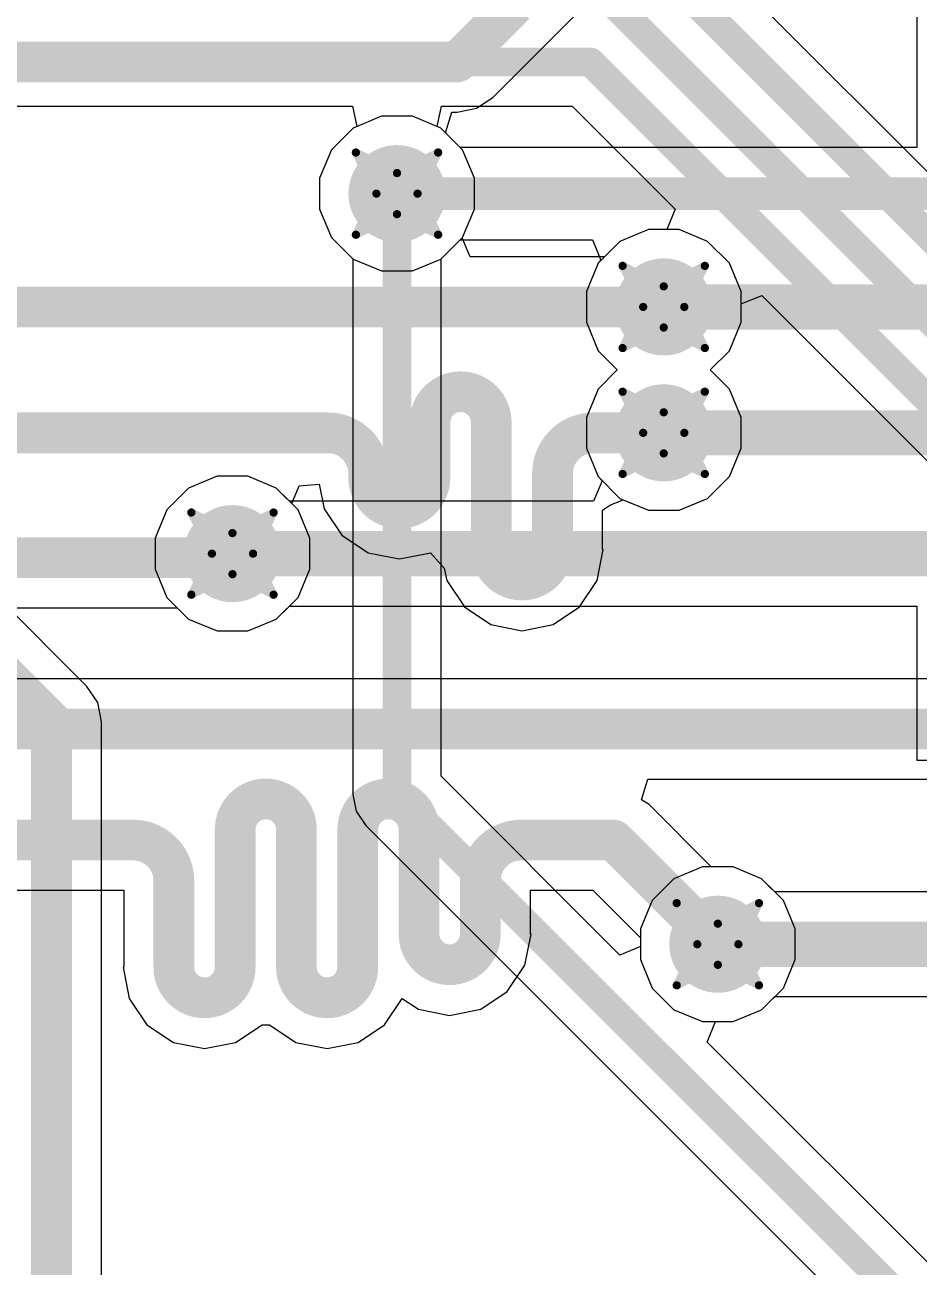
# Model space of a CAD drawing. Header units: inches. Extents: x -3 to 289, y -11 to 89.
# Drawn here: x 99.68 to 105.2, y 16.05 to 23.72 of the extents above; entities that cross this region are included whole.
import ezdxf

# ---------------------------------------------------------------- set-up
doc = ezdxf.new("R2010")
doc.units = ezdxf.units.IN
for name, color, linetype in [('Bottom Layer', 5, 'Continuous'), ('Drill Drawing', 1, 'Continuous'), ('Layer 1', 16, 'Continuous'), ('Layer 2', 76, 'Continuous'), ('Top Layer', 1, 'Continuous'), ('Via Holes', 16, 'Continuous')]:
    doc.layers.add(name, color=color, linetype=linetype)

msp = doc.modelspace()

# ---------------------------------------------------------------- hatches: boundary and pattern name
at = {"layer": 'Bottom Layer'}
h = msp.add_hatch(color=5, dxfattribs=at)
edge = h.paths.add_edge_path()
edge.add_arc((101.9784, 22.6788), 0.3, 0, 360)
h = msp.add_hatch(color=5, dxfattribs=at)
edge = h.paths.add_edge_path()
edge.add_arc((103.6255, 21.9788), 0.3, 0, 360)
h = msp.add_hatch(color=5, dxfattribs=at)
edge = h.paths.add_edge_path()
edge.add_arc((103.6255, 21.201), 0.3, 0, 360)
h = msp.add_hatch(color=5, dxfattribs=at)
edge = h.paths.add_edge_path()
edge.add_arc((100.9624, 20.4548), 0.3, 0, 360)
h = msp.add_hatch(color=5, dxfattribs=at)
edge = h.paths.add_edge_path()
edge.add_arc((103.9596, 18.0418), 0.3, 0, 360)
at = {"layer": 'Layer 1'}
h = msp.add_hatch(color=16, dxfattribs=at)
edge = h.paths.add_edge_path()
edge.add_arc((101.9784, 22.6788), 0.3, 0, 360)
h = msp.add_hatch(color=16, dxfattribs=at)
edge = h.paths.add_edge_path()
edge.add_arc((103.6255, 21.9788), 0.3, 0, 360)
h = msp.add_hatch(color=16, dxfattribs=at)
edge = h.paths.add_edge_path()
edge.add_arc((103.6255, 21.201), 0.3, 0, 360)
h = msp.add_hatch(color=16, dxfattribs=at)
edge = h.paths.add_edge_path()
edge.add_arc((100.9624, 20.4548), 0.3, 0, 360)
h = msp.add_hatch(color=16, dxfattribs=at)
edge = h.paths.add_edge_path()
edge.add_arc((103.9596, 18.0418), 0.3, 0, 360)
at = {"layer": 'Layer 2'}
h = msp.add_hatch(color=76, dxfattribs=at)
edge = h.paths.add_edge_path()
edge.add_arc((101.9784, 22.6788), 0.3, 0, 360)
h = msp.add_hatch(color=76, dxfattribs=at)
edge = h.paths.add_edge_path()
edge.add_arc((103.6255, 21.9788), 0.3, 0, 360)
h = msp.add_hatch(color=76, dxfattribs=at)
edge = h.paths.add_edge_path()
edge.add_arc((103.6255, 21.201), 0.3, 0, 360)
h = msp.add_hatch(color=76, dxfattribs=at)
edge = h.paths.add_edge_path()
edge.add_arc((100.9624, 20.4548), 0.3, 0, 360)
h = msp.add_hatch(color=76, dxfattribs=at)
edge = h.paths.add_edge_path()
edge.add_arc((103.9596, 18.0418), 0.3, 0, 360)
at = {"layer": 'Top Layer'}
h = msp.add_hatch(color=1, dxfattribs=at)
edge = h.paths.add_edge_path()
edge.add_arc((101.9784, 22.6788), 0.3, 0, 360)
h = msp.add_hatch(color=1, dxfattribs=at)
edge = h.paths.add_edge_path()
edge.add_arc((103.6255, 21.9788), 0.3, 0, 360)
h = msp.add_hatch(color=1, dxfattribs=at)
edge = h.paths.add_edge_path()
edge.add_arc((103.6255, 21.201), 0.3, 0, 360)
h = msp.add_hatch(color=1, dxfattribs=at)
edge = h.paths.add_edge_path()
edge.add_arc((100.9624, 20.4548), 0.3, 0, 360)
h = msp.add_hatch(color=1, dxfattribs=at)
edge = h.paths.add_edge_path()
edge.add_arc((103.9596, 18.0418), 0.3, 0, 360)
at = {"layer": 'Via Holes'}
h = msp.add_hatch(color=7, dxfattribs=at)
edge = h.paths.add_edge_path()
edge.add_arc((101.9784, 22.6788), 0.15, 0, 360)
h = msp.add_hatch(color=7, dxfattribs=at)
edge = h.paths.add_edge_path()
edge.add_arc((103.6255, 21.9788), 0.15, 0, 360)
h = msp.add_hatch(color=7, dxfattribs=at)
edge = h.paths.add_edge_path()
edge.add_arc((103.6255, 21.201), 0.15, 0, 360)
h = msp.add_hatch(color=7, dxfattribs=at)
edge = h.paths.add_edge_path()
edge.add_arc((100.9624, 20.4548), 0.15, 0, 360)
h = msp.add_hatch(color=7, dxfattribs=at)
edge = h.paths.add_edge_path()
edge.add_arc((103.9596, 18.0418), 0.15, 0, 360)

# ---------------------------------------------------------------- linework, layer by layer
at = {"layer": 'Bottom Layer'}
for p, q in [((101.8833, 23.1566), (101.7077, 23.0839)), ((102.0734, 23.1566), (101.8833, 23.1566)), ((102.249, 23.0839), (102.0734, 23.1566)), ((101.7077, 23.0839), (101.5733, 22.9495)), ((102.3834, 22.9495), (102.249, 23.0839)), ((101.5733, 22.9495), (101.5006, 22.7739)), ((102.4562, 22.7739), (102.3834, 22.9495)), ((101.5006, 22.7739), (101.5006, 22.5838)), ((102.4562, 22.5838), (102.4562, 22.7739)), ((101.5006, 22.5838), (101.5733, 22.4082)), ((102.3834, 22.4082), (102.4562, 22.5838)), ((103.5305, 22.4566), (103.3548, 22.3839)), ((103.7205, 22.4566), (103.5305, 22.4566)), ((103.8961, 22.3839), (103.7205, 22.4566)), ((101.5733, 22.4082), (101.7065, 22.2751)), ((102.2503, 22.2751), (102.3834, 22.4082)), ((103.3548, 22.3839), (103.2204, 22.2495)), ((104.0306, 22.2495), (103.8961, 22.3839)), ((101.7065, 22.2751), (101.7065, 18.967)), ((102.2503, 19.0796), (102.2503, 22.2751)), ((103.2204, 22.2495), (103.1477, 22.0739)), ((104.1033, 22.0739), (104.0306, 22.2495)), ((103.1477, 22.0739), (103.1477, 21.8838)), ((104.1033, 21.8838), (104.1033, 22.0739)), ((103.1477, 21.8838), (103.2204, 21.7082)), ((104.0306, 21.7082), (104.1033, 21.8838)), ((103.2204, 21.7082), (103.3387, 21.5899)), ((103.9123, 21.5899), (104.0306, 21.7082)), ((103.3387, 21.5899), (103.2204, 21.4717)), ((104.0306, 21.4717), (103.9123, 21.5899)), ((103.2204, 21.4717), (103.1477, 21.2961)), ((104.1033, 21.2961), (104.0306, 21.4717)), ((103.1477, 21.2961), (103.1477, 21.106)), ((104.1033, 21.106), (104.1033, 21.2961)), ((103.1477, 21.106), (103.2204, 20.9304)), ((104.0306, 20.9304), (104.1033, 21.106)), ((100.8673, 20.9326), (100.6917, 20.8598)), ((101.0574, 20.9326), (100.8673, 20.9326)), ((101.233, 20.8598), (101.0574, 20.9326)), ((103.2204, 20.9304), (103.3548, 20.796)), ((103.8961, 20.796), (104.0306, 20.9304)), ((100.6917, 20.8598), (100.5573, 20.7254)), ((101.3674, 20.7254), (101.233, 20.8598)), ((100.5573, 20.7254), (100.4846, 20.5498)), ((101.4402, 20.5498), (101.3674, 20.7254)), ((103.3548, 20.796), (103.5305, 20.7232)), ((103.5305, 20.7232), (103.7205, 20.7232)), ((103.7205, 20.7232), (103.8961, 20.796)), ((100.4846, 20.5498), (100.4846, 20.3597)), ((101.4402, 20.3597), (101.4402, 20.5498)), ((100.4846, 20.3597), (100.5573, 20.1841)), ((101.3674, 20.1841), (101.4402, 20.3597)), ((100.5573, 20.1841), (100.6917, 20.0497)), ((101.233, 20.0497), (101.3674, 20.1841)), ((100.6917, 20.0497), (100.8673, 19.977)), ((101.0574, 19.977), (101.233, 20.0497)), ((100.8673, 19.977), (101.0574, 19.977)), ((103.3548, 17.9752), (102.2503, 19.0796)), ((101.7065, 18.967), (101.7271, 18.8629)), ((101.7271, 18.8629), (101.7861, 18.7747)), ((101.7861, 18.7747), (105.3293, 15.2315)), ((103.8645, 18.5196), (103.6889, 18.4468)), ((104.0546, 18.5196), (103.8645, 18.5196)), ((104.2302, 18.4468), (104.0546, 18.5196)), ((103.6889, 18.4468), (103.5545, 18.3124)), ((104.3646, 18.3124), (104.2302, 18.4468)), ((103.5545, 18.3124), (103.4818, 18.1368)), ((104.4374, 18.1368), (104.3646, 18.3124)), ((103.4818, 18.1368), (103.4818, 18.0278)), ((104.4374, 17.9467), (104.4374, 18.1368)), ((103.4818, 18.0278), (103.3548, 17.9752)), ((104.3646, 17.7711), (104.4374, 17.9467)), ((104.2302, 17.6367), (104.3646, 17.7711)), ((104.0546, 17.564), (104.2302, 17.6367)), ((103.893, 17.437), (103.9456, 17.564)), ((103.9456, 17.564), (104.0546, 17.564)), ((107.071, 14.2589), (103.893, 17.437))]:
    msp.add_line(p, q, dxfattribs=at)
for points in [[(101.9784, 18.967, 0.1778, 0.1778, 0), (101.9784, 22.6788, 0.1778, 0.1778, 0)], [(101.9784, 18.967, 0.1778, 0.1778, 0), (106.9584, 13.987, 0.1778, 0.1778, 0)]]:
    msp.add_lwpolyline(points, format="xyseb", dxfattribs=at)
for points in [[(101.9339, 22.6788, 0.0889, 0.0889, 1), (102.0228, 22.6788, 0.0889, 0.0889, 1)], [(101.9339, 18.967, 0.0889, 0.0889, 1), (102.0228, 18.967, 0.0889, 0.0889, 1)], [(101.9339, 18.967, 0.0889, 0.0889, 1), (102.0228, 18.967, 0.0889, 0.0889, 1)]]:
    msp.add_lwpolyline(points, format="xyseb", close=True, dxfattribs=at)
at = {"layer": 'Drill Drawing'}
for points in [[(101.7244, 22.9328, 0.0508, 0.0508, 0), (101.9784, 22.8058, 0.0508, 0.0508, 0)], [(101.7244, 22.9328, 0.0508, 0.0508, 0), (101.8514, 22.6788, 0.0508, 0.0508, 0)], [(101.9784, 22.8058, 0.0508, 0.0508, 0), (102.2324, 22.9328, 0.0508, 0.0508, 0)], [(102.1054, 22.6788, 0.0508, 0.0508, 0), (102.2324, 22.9328, 0.0508, 0.0508, 0)], [(101.7244, 22.4248, 0.0508, 0.0508, 0), (101.8514, 22.6788, 0.0508, 0.0508, 0)], [(102.1054, 22.6788, 0.0508, 0.0508, 0), (102.2324, 22.4248, 0.0508, 0.0508, 0)], [(101.7244, 22.4248, 0.0508, 0.0508, 0), (101.9784, 22.5518, 0.0508, 0.0508, 0)], [(101.9784, 22.5518, 0.0508, 0.0508, 0), (102.2324, 22.4248, 0.0508, 0.0508, 0)], [(103.3715, 22.2328, 0.0508, 0.0508, 0), (103.6255, 22.1058, 0.0508, 0.0508, 0)], [(103.3715, 22.2328, 0.0508, 0.0508, 0), (103.4985, 21.9788, 0.0508, 0.0508, 0)], [(103.6255, 22.1058, 0.0508, 0.0508, 0), (103.8795, 22.2328, 0.0508, 0.0508, 0)], [(103.7525, 21.9788, 0.0508, 0.0508, 0), (103.8795, 22.2328, 0.0508, 0.0508, 0)], [(103.3715, 21.7248, 0.0508, 0.0508, 0), (103.4985, 21.9788, 0.0508, 0.0508, 0)], [(103.7525, 21.9788, 0.0508, 0.0508, 0), (103.8795, 21.7248, 0.0508, 0.0508, 0)], [(103.3715, 21.7248, 0.0508, 0.0508, 0), (103.6255, 21.8518, 0.0508, 0.0508, 0)], [(103.6255, 21.8518, 0.0508, 0.0508, 0), (103.8795, 21.7248, 0.0508, 0.0508, 0)], [(103.3715, 21.455, 0.0508, 0.0508, 0), (103.6255, 21.328, 0.0508, 0.0508, 0)], [(103.3715, 21.455, 0.0508, 0.0508, 0), (103.4985, 21.201, 0.0508, 0.0508, 0)], [(103.6255, 21.328, 0.0508, 0.0508, 0), (103.8795, 21.455, 0.0508, 0.0508, 0)], [(103.7525, 21.201, 0.0508, 0.0508, 0), (103.8795, 21.455, 0.0508, 0.0508, 0)], [(103.3715, 20.947, 0.0508, 0.0508, 0), (103.4985, 21.201, 0.0508, 0.0508, 0)], [(103.7525, 21.201, 0.0508, 0.0508, 0), (103.8795, 20.947, 0.0508, 0.0508, 0)], [(103.3715, 20.947, 0.0508, 0.0508, 0), (103.6255, 21.074, 0.0508, 0.0508, 0)], [(103.6255, 21.074, 0.0508, 0.0508, 0), (103.8795, 20.947, 0.0508, 0.0508, 0)], [(100.7084, 20.7088, 0.0508, 0.0508, 0), (100.9624, 20.5818, 0.0508, 0.0508, 0)], [(100.7084, 20.7088, 0.0508, 0.0508, 0), (100.8354, 20.4548, 0.0508, 0.0508, 0)], [(100.9624, 20.5818, 0.0508, 0.0508, 0), (101.2164, 20.7088, 0.0508, 0.0508, 0)], [(101.0894, 20.4548, 0.0508, 0.0508, 0), (101.2164, 20.7088, 0.0508, 0.0508, 0)], [(100.7084, 20.2008, 0.0508, 0.0508, 0), (100.8354, 20.4548, 0.0508, 0.0508, 0)], [(101.0894, 20.4548, 0.0508, 0.0508, 0), (101.2164, 20.2008, 0.0508, 0.0508, 0)], [(100.7084, 20.2008, 0.0508, 0.0508, 0), (100.9624, 20.3278, 0.0508, 0.0508, 0)], [(100.9624, 20.3278, 0.0508, 0.0508, 0), (101.2164, 20.2008, 0.0508, 0.0508, 0)], [(103.7056, 18.2958, 0.0508, 0.0508, 0), (103.9596, 18.1688, 0.0508, 0.0508, 0)], [(103.7056, 18.2958, 0.0508, 0.0508, 0), (103.8326, 18.0418, 0.0508, 0.0508, 0)], [(103.9596, 18.1688, 0.0508, 0.0508, 0), (104.2136, 18.2958, 0.0508, 0.0508, 0)], [(104.0866, 18.0418, 0.0508, 0.0508, 0), (104.2136, 18.2958, 0.0508, 0.0508, 0)], [(103.7056, 17.7878, 0.0508, 0.0508, 0), (103.8326, 18.0418, 0.0508, 0.0508, 0)], [(104.0866, 18.0418, 0.0508, 0.0508, 0), (104.2136, 17.7878, 0.0508, 0.0508, 0)], [(103.7056, 17.7878, 0.0508, 0.0508, 0), (103.9596, 17.9148, 0.0508, 0.0508, 0)], [(103.9596, 17.9148, 0.0508, 0.0508, 0), (104.2136, 17.7878, 0.0508, 0.0508, 0)]]:
    msp.add_lwpolyline(points, format="xyseb", dxfattribs=at)
for points in [[(101.7117, 22.9328, 0.0254, 0.0254, 1), (101.7371, 22.9328, 0.0254, 0.0254, 1)], [(101.7117, 22.9328, 0.0254, 0.0254, 1), (101.7371, 22.9328, 0.0254, 0.0254, 1)], [(102.2197, 22.9328, 0.0254, 0.0254, 1), (102.2451, 22.9328, 0.0254, 0.0254, 1)], [(102.2197, 22.9328, 0.0254, 0.0254, 1), (102.2451, 22.9328, 0.0254, 0.0254, 1)], [(101.9657, 22.8058, 0.0254, 0.0254, 1), (101.9911, 22.8058, 0.0254, 0.0254, 1)], [(101.9657, 22.8058, 0.0254, 0.0254, 1), (101.9911, 22.8058, 0.0254, 0.0254, 1)], [(101.8387, 22.6788, 0.0254, 0.0254, 1), (101.8641, 22.6788, 0.0254, 0.0254, 1)], [(101.8387, 22.6788, 0.0254, 0.0254, 1), (101.8641, 22.6788, 0.0254, 0.0254, 1)], [(102.0927, 22.6788, 0.0254, 0.0254, 1), (102.1181, 22.6788, 0.0254, 0.0254, 1)], [(102.0927, 22.6788, 0.0254, 0.0254, 1), (102.1181, 22.6788, 0.0254, 0.0254, 1)], [(101.9657, 22.5518, 0.0254, 0.0254, 1), (101.9911, 22.5518, 0.0254, 0.0254, 1)], [(101.9657, 22.5518, 0.0254, 0.0254, 1), (101.9911, 22.5518, 0.0254, 0.0254, 1)], [(101.7117, 22.4248, 0.0254, 0.0254, 1), (101.7371, 22.4248, 0.0254, 0.0254, 1)], [(101.7117, 22.4248, 0.0254, 0.0254, 1), (101.7371, 22.4248, 0.0254, 0.0254, 1)], [(102.2197, 22.4248, 0.0254, 0.0254, 1), (102.2451, 22.4248, 0.0254, 0.0254, 1)], [(102.2197, 22.4248, 0.0254, 0.0254, 1), (102.2451, 22.4248, 0.0254, 0.0254, 1)], [(103.3588, 22.2328, 0.0254, 0.0254, 1), (103.3842, 22.2328, 0.0254, 0.0254, 1)], [(103.3588, 22.2328, 0.0254, 0.0254, 1), (103.3842, 22.2328, 0.0254, 0.0254, 1)], [(103.8668, 22.2328, 0.0254, 0.0254, 1), (103.8922, 22.2328, 0.0254, 0.0254, 1)], [(103.8668, 22.2328, 0.0254, 0.0254, 1), (103.8922, 22.2328, 0.0254, 0.0254, 1)], [(103.6128, 22.1058, 0.0254, 0.0254, 1), (103.6382, 22.1058, 0.0254, 0.0254, 1)], [(103.6128, 22.1058, 0.0254, 0.0254, 1), (103.6382, 22.1058, 0.0254, 0.0254, 1)], [(103.4858, 21.9788, 0.0254, 0.0254, 1), (103.5112, 21.9788, 0.0254, 0.0254, 1)], [(103.4858, 21.9788, 0.0254, 0.0254, 1), (103.5112, 21.9788, 0.0254, 0.0254, 1)], [(103.7398, 21.9788, 0.0254, 0.0254, 1), (103.7652, 21.9788, 0.0254, 0.0254, 1)], [(103.7398, 21.9788, 0.0254, 0.0254, 1), (103.7652, 21.9788, 0.0254, 0.0254, 1)], [(103.6128, 21.8518, 0.0254, 0.0254, 1), (103.6382, 21.8518, 0.0254, 0.0254, 1)], [(103.6128, 21.8518, 0.0254, 0.0254, 1), (103.6382, 21.8518, 0.0254, 0.0254, 1)], [(103.3588, 21.7248, 0.0254, 0.0254, 1), (103.3842, 21.7248, 0.0254, 0.0254, 1)], [(103.3588, 21.7248, 0.0254, 0.0254, 1), (103.3842, 21.7248, 0.0254, 0.0254, 1)], [(103.8668, 21.7248, 0.0254, 0.0254, 1), (103.8922, 21.7248, 0.0254, 0.0254, 1)], [(103.8668, 21.7248, 0.0254, 0.0254, 1), (103.8922, 21.7248, 0.0254, 0.0254, 1)], [(103.3588, 21.455, 0.0254, 0.0254, 1), (103.3842, 21.455, 0.0254, 0.0254, 1)], [(103.3588, 21.455, 0.0254, 0.0254, 1), (103.3842, 21.455, 0.0254, 0.0254, 1)], [(103.8668, 21.455, 0.0254, 0.0254, 1), (103.8922, 21.455, 0.0254, 0.0254, 1)], [(103.8668, 21.455, 0.0254, 0.0254, 1), (103.8922, 21.455, 0.0254, 0.0254, 1)], [(103.6128, 21.328, 0.0254, 0.0254, 1), (103.6382, 21.328, 0.0254, 0.0254, 1)], [(103.6128, 21.328, 0.0254, 0.0254, 1), (103.6382, 21.328, 0.0254, 0.0254, 1)], [(103.4858, 21.201, 0.0254, 0.0254, 1), (103.5112, 21.201, 0.0254, 0.0254, 1)], [(103.4858, 21.201, 0.0254, 0.0254, 1), (103.5112, 21.201, 0.0254, 0.0254, 1)], [(103.7398, 21.201, 0.0254, 0.0254, 1), (103.7652, 21.201, 0.0254, 0.0254, 1)], [(103.7398, 21.201, 0.0254, 0.0254, 1), (103.7652, 21.201, 0.0254, 0.0254, 1)], [(103.6128, 21.074, 0.0254, 0.0254, 1), (103.6382, 21.074, 0.0254, 0.0254, 1)], [(103.6128, 21.074, 0.0254, 0.0254, 1), (103.6382, 21.074, 0.0254, 0.0254, 1)], [(103.3588, 20.947, 0.0254, 0.0254, 1), (103.3842, 20.947, 0.0254, 0.0254, 1)], [(103.3588, 20.947, 0.0254, 0.0254, 1), (103.3842, 20.947, 0.0254, 0.0254, 1)], [(103.8668, 20.947, 0.0254, 0.0254, 1), (103.8922, 20.947, 0.0254, 0.0254, 1)], [(103.8668, 20.947, 0.0254, 0.0254, 1), (103.8922, 20.947, 0.0254, 0.0254, 1)], [(100.6957, 20.7088, 0.0254, 0.0254, 1), (100.7211, 20.7088, 0.0254, 0.0254, 1)], [(100.6957, 20.7088, 0.0254, 0.0254, 1), (100.7211, 20.7088, 0.0254, 0.0254, 1)], [(101.2037, 20.7088, 0.0254, 0.0254, 1), (101.2291, 20.7088, 0.0254, 0.0254, 1)], [(101.2037, 20.7088, 0.0254, 0.0254, 1), (101.2291, 20.7088, 0.0254, 0.0254, 1)], [(100.9497, 20.5818, 0.0254, 0.0254, 1), (100.9751, 20.5818, 0.0254, 0.0254, 1)], [(100.9497, 20.5818, 0.0254, 0.0254, 1), (100.9751, 20.5818, 0.0254, 0.0254, 1)], [(100.8227, 20.4548, 0.0254, 0.0254, 1), (100.8481, 20.4548, 0.0254, 0.0254, 1)], [(100.8227, 20.4548, 0.0254, 0.0254, 1), (100.8481, 20.4548, 0.0254, 0.0254, 1)], [(101.0767, 20.4548, 0.0254, 0.0254, 1), (101.1021, 20.4548, 0.0254, 0.0254, 1)], [(101.0767, 20.4548, 0.0254, 0.0254, 1), (101.1021, 20.4548, 0.0254, 0.0254, 1)], [(100.9497, 20.3278, 0.0254, 0.0254, 1), (100.9751, 20.3278, 0.0254, 0.0254, 1)], [(100.9497, 20.3278, 0.0254, 0.0254, 1), (100.9751, 20.3278, 0.0254, 0.0254, 1)], [(100.6957, 20.2008, 0.0254, 0.0254, 1), (100.7211, 20.2008, 0.0254, 0.0254, 1)], [(100.6957, 20.2008, 0.0254, 0.0254, 1), (100.7211, 20.2008, 0.0254, 0.0254, 1)], [(101.2037, 20.2008, 0.0254, 0.0254, 1), (101.2291, 20.2008, 0.0254, 0.0254, 1)], [(101.2037, 20.2008, 0.0254, 0.0254, 1), (101.2291, 20.2008, 0.0254, 0.0254, 1)], [(103.6929, 18.2958, 0.0254, 0.0254, 1), (103.7183, 18.2958, 0.0254, 0.0254, 1)], [(103.6929, 18.2958, 0.0254, 0.0254, 1), (103.7183, 18.2958, 0.0254, 0.0254, 1)], [(104.2009, 18.2958, 0.0254, 0.0254, 1), (104.2263, 18.2958, 0.0254, 0.0254, 1)], [(104.2009, 18.2958, 0.0254, 0.0254, 1), (104.2263, 18.2958, 0.0254, 0.0254, 1)], [(103.9469, 18.1688, 0.0254, 0.0254, 1), (103.9723, 18.1688, 0.0254, 0.0254, 1)], [(103.9469, 18.1688, 0.0254, 0.0254, 1), (103.9723, 18.1688, 0.0254, 0.0254, 1)], [(103.8199, 18.0418, 0.0254, 0.0254, 1), (103.8453, 18.0418, 0.0254, 0.0254, 1)], [(103.8199, 18.0418, 0.0254, 0.0254, 1), (103.8453, 18.0418, 0.0254, 0.0254, 1)], [(104.0739, 18.0418, 0.0254, 0.0254, 1), (104.0993, 18.0418, 0.0254, 0.0254, 1)], [(104.0739, 18.0418, 0.0254, 0.0254, 1), (104.0993, 18.0418, 0.0254, 0.0254, 1)], [(103.9469, 17.9148, 0.0254, 0.0254, 1), (103.9723, 17.9148, 0.0254, 0.0254, 1)], [(103.9469, 17.9148, 0.0254, 0.0254, 1), (103.9723, 17.9148, 0.0254, 0.0254, 1)], [(103.6929, 17.7878, 0.0254, 0.0254, 1), (103.7183, 17.7878, 0.0254, 0.0254, 1)], [(103.6929, 17.7878, 0.0254, 0.0254, 1), (103.7183, 17.7878, 0.0254, 0.0254, 1)], [(104.2009, 17.7878, 0.0254, 0.0254, 1), (104.2263, 17.7878, 0.0254, 0.0254, 1)], [(104.2009, 17.7878, 0.0254, 0.0254, 1), (104.2263, 17.7878, 0.0254, 0.0254, 1)]]:
    msp.add_lwpolyline(points, format="xyseb", close=True, dxfattribs=at)
at = {"layer": 'Layer 1'}
for p, q in [((102.5693, 23.273), (103.4748, 24.1785)), ((102.4689, 23.2059), (102.5693, 23.273)), ((102.2776, 23.0553), (102.318, 23.1823)), ((102.318, 23.1823), (102.3504, 23.1823)), ((102.3504, 23.1823), (102.3505, 23.1823)), ((102.3505, 23.1823), (102.4689, 23.2059)), ((102.3834, 22.9495), (102.2776, 23.0553)), ((102.4562, 22.7739), (102.3834, 22.9495)), ((102.4562, 22.5838), (102.4562, 22.7739)), ((102.3834, 22.4082), (102.4562, 22.5838)), ((103.5305, 22.4566), (103.3548, 22.3839)), ((103.7205, 22.4566), (103.5305, 22.4566)), ((103.8961, 22.3839), (103.7205, 22.4566)), ((102.3809, 22.4056), (102.3834, 22.4082)), ((102.4295, 22.2883), (102.3809, 22.4056)), ((103.3548, 22.3839), (103.2593, 22.2883)), ((104.0306, 22.2495), (103.8961, 22.3839)), ((103.2593, 22.2883), (102.4295, 22.2883)), ((104.1033, 22.0739), (104.0306, 22.2495)), ((104.1033, 21.8838), (104.1033, 22.0739)), ((104.0306, 21.7082), (104.1033, 21.8838)), ((103.9123, 21.5899), (104.0306, 21.7082)), ((104.0306, 21.4717), (103.9123, 21.5899)), ((104.1033, 21.2961), (104.0306, 21.4717)), ((104.1033, 21.106), (104.1033, 21.2961)), ((104.0306, 20.9304), (104.1033, 21.106)), ((101.3737, 20.8742), (101.4982, 20.8843)), ((101.4982, 20.8843), (101.5285, 20.7321)), ((103.8961, 20.796), (104.0306, 20.9304)), ((101.3283, 20.7646), (101.3737, 20.8742)), ((101.3674, 20.7254), (101.3283, 20.7646)), ((101.4402, 20.5498), (101.3674, 20.7254)), ((101.5285, 20.7321), (101.6374, 20.5691)), ((103.2483, 20.7229), (103.2963, 20.7558)), ((103.2483, 20.4809), (103.2483, 20.7229)), ((103.2963, 20.7558), (103.3753, 20.7875)), ((103.3753, 20.7875), (103.5305, 20.7232)), ((103.5305, 20.7232), (103.7205, 20.7232)), ((103.7205, 20.7232), (103.8961, 20.796)), ((101.6374, 20.5691), (101.8004, 20.4602)), ((101.4402, 20.3597), (101.4402, 20.5498)), ((101.8004, 20.4602), (101.9927, 20.4219)), ((101.9927, 20.4219), (102.133, 20.4499)), ((102.133, 20.4499), (102.185, 20.4602)), ((102.185, 20.4602), (102.2703, 20.3645)), ((103.2138, 20.2886), (103.252, 20.4809)), ((103.252, 20.4809), (103.2483, 20.4809)), ((101.3674, 20.1841), (101.4402, 20.3597)), ((102.2703, 20.3645), (102.2854, 20.2886)), ((102.2854, 20.2886), (102.3944, 20.1256)), ((103.1049, 20.1256), (103.2138, 20.2886)), ((99.2598, 20.1197), (100.6217, 20.1197)), ((100.6217, 20.1197), (100.6917, 20.0497)), ((101.233, 20.0497), (101.3674, 20.1841)), ((102.3944, 20.1256), (102.5573, 20.0167)), ((102.9419, 20.0167), (103.1049, 20.1256)), ((100.6917, 20.0497), (100.8673, 19.977)), ((101.0574, 19.977), (101.233, 20.0497)), ((100.8673, 19.977), (101.0574, 19.977)), ((102.5573, 20.0167), (102.7496, 19.9785)), ((102.7496, 19.9785), (102.9419, 20.0167)), ((105.3295, 19.6807), (99.2546, 19.6807)), ((103.4891, 18.9347), (103.5276, 19.0617)), ((103.5276, 19.0617), (105.3295, 19.0617)), ((103.5349, 18.9041), (103.4891, 18.9347)), ((103.9194, 18.5196), (103.5349, 18.9041)), ((104.0546, 18.5196), (103.9194, 18.5196)), ((104.2302, 18.4468), (104.0546, 18.5196)), ((104.3646, 18.3124), (104.2302, 18.4468)), ((93.5417, 18.3758), (100.291, 18.3758)), ((100.291, 18.3758), (100.291, 17.8998)), ((102.8022, 18.1042), (102.8022, 18.3758)), ((102.8022, 18.3758), (103.1879, 18.3758)), ((103.1879, 18.3758), (103.4818, 18.0819)), ((104.4374, 18.1368), (104.3646, 18.3124)), ((104.4374, 17.9467), (104.4374, 18.1368)), ((102.7677, 17.9119), (102.8059, 18.1042)), ((102.8059, 18.1042), (102.8022, 18.1042)), ((103.4818, 18.0819), (103.4818, 17.9467)), ((100.291, 17.8998), (100.2873, 17.8998)), ((100.2873, 17.8998), (100.3255, 17.7075)), ((102.6588, 17.7489), (102.7677, 17.9119)), ((103.4818, 17.9467), (103.5545, 17.7711)), ((104.3646, 17.7711), (104.4374, 17.9467)), ((102.4958, 17.64), (102.6588, 17.7489)), ((103.5545, 17.7711), (103.6889, 17.6367)), ((104.2302, 17.6367), (104.3646, 17.7711)), ((100.3255, 17.7075), (100.4344, 17.5446)), ((101.9018, 17.5446), (102.0106, 17.7073)), ((102.0106, 17.7073), (102.1112, 17.64)), ((102.1112, 17.64), (102.3035, 17.6018)), ((102.3035, 17.6018), (102.4958, 17.64)), ((103.6889, 17.6367), (103.8645, 17.564)), ((104.0546, 17.564), (104.2302, 17.6367)), ((100.4344, 17.5446), (100.5974, 17.4356)), ((100.9819, 17.4356), (101.1449, 17.5446)), ((101.1449, 17.5446), (101.1913, 17.5446)), ((101.1913, 17.5446), (101.3543, 17.4356)), ((101.7389, 17.4356), (101.9018, 17.5446)), ((103.8645, 17.564), (104.0546, 17.564)), ((100.5974, 17.4356), (100.7897, 17.3974)), ((100.7897, 17.3974), (100.9819, 17.4356)), ((101.3543, 17.4356), (101.5466, 17.3974)), ((101.5466, 17.3974), (101.7389, 17.4356))]:
    msp.add_line(p, q, dxfattribs=at)
for points in [[(102.3505, 23.4918, 0.2515, 0.2515, 0), (102.7061, 23.8474, 0.2515, 0.2515, 0)], [(75.9289, 23.4918, 0.2515, 0.2515, 0), (102.3505, 23.4918, 0.2515, 0.2515, 0)], [(80.6606, 21.9788, 0.2515, 0.2515, 0), (103.6255, 21.9788, 0.2515, 0.2515, 0)], [(102.1819, 21.2658, 0.2515, 0.2515, -1), (102.5604, 21.2658, 0.2515, 0.2515, 0)], [(102.1819, 20.9244, 0.2515, 0.2515, 0), (102.1819, 21.2658, 0.2515, 0.2515, 0)], [(102.5604, 20.4809, 0.2515, 0.2515, 0), (102.5604, 21.2658, 0.2515, 0.2515, 0)], [(103.6008, 21.201, 0.2515, 0.2515, 0), (103.6255, 21.2257, 0.2515, 0.2515, 0)], [(76.4849, 21.201, 0.2515, 0.2515, 0), (100.9624, 21.201, 0.2515, 0.2515, 0)], [(100.9624, 21.201, 0.2515, 0.2515, 0), (101.552, 21.201, 0.2515, 0.2515, 0)], [(101.552, 21.201, 0.2515, 0.2515, -0.414214), (101.8035, 20.9496, 0.2515, 0.2515, 0)], [(102.9388, 20.9496, 0.2515, 0.2515, -0.414214), (103.1903, 21.201, 0.2515, 0.2515, 0)], [(103.1903, 21.201, 0.2515, 0.2515, 0), (103.316, 21.201, 0.2515, 0.2515, 0)], [(103.316, 21.201, 0.2515, 0.2515, 0), (103.6008, 21.201, 0.2515, 0.2515, 0)], [(101.8035, 20.9244, 0.2515, 0.2515, 0), (101.8035, 20.9496, 0.2515, 0.2515, 0)], [(102.1819, 20.9244, 0.2515, 0.2515, -1), (101.8035, 20.9244, 0.2515, 0.2515, 0)], [(102.9388, 20.4809, 0.2515, 0.2515, 0), (102.9388, 20.9496, 0.2515, 0.2515, 0)], [(100.9368, 20.4292, 0.2515, 0.2515, 0), (100.9624, 20.4548, 0.2515, 0.2515, 0)], [(102.9388, 20.4809, 0.2515, 0.2515, -1), (102.5604, 20.4809, 0.2515, 0.2515, 0)], [(99.1812, 20.4292, 0.2515, 0.2515, 0), (100.2336, 20.4292, 0.2515, 0.2515, 0)], [(100.2336, 20.4292, 0.2515, 0.2515, 0), (100.9368, 20.4292, 0.2515, 0.2515, 0)], [(76.519, 19.3712, 0.2515, 0.2515, 0), (105.6957, 19.3712, 0.2515, 0.2515, 0)], [(100.9789, 18.7501, 0.2515, 0.2515, -1), (101.3574, 18.7501, 0.2515, 0.2515, 0)], [(101.7358, 18.7501, 0.2515, 0.2515, -1), (102.1143, 18.7501, 0.2515, 0.2515, 0)], [(71.3711, 18.6853, 0.2515, 0.2515, 0), (99.8448, 18.6853, 0.2515, 0.2515, 0)], [(99.8448, 18.6853, 0.2515, 0.2515, 0), (100.349, 18.6853, 0.2515, 0.2515, 0)], [(100.349, 18.6853, 0.2515, 0.2515, -0.414214), (100.6004, 18.4338, 0.2515, 0.2515, 0)], [(100.9789, 17.8998, 0.2515, 0.2515, 0), (100.9789, 18.7501, 0.2515, 0.2515, 0)], [(101.3574, 17.8998, 0.2515, 0.2515, 0), (101.3574, 18.7501, 0.2515, 0.2515, 0)], [(101.7358, 17.8998, 0.2515, 0.2515, 0), (101.7358, 18.7501, 0.2515, 0.2515, 0)], [(102.1143, 18.1042, 0.2515, 0.2515, 0), (102.1143, 18.7501, 0.2515, 0.2515, 0)], [(102.4927, 18.4338, 0.2515, 0.2515, -0.414214), (102.7442, 18.6853, 0.2515, 0.2515, 0)], [(102.7442, 18.6853, 0.2515, 0.2515, 0), (103.1903, 18.6853, 0.2515, 0.2515, 0)], [(103.1903, 18.6853, 0.2515, 0.2515, 0), (103.316, 18.6853, 0.2515, 0.2515, 0)], [(103.316, 18.6853, 0.2515, 0.2515, 0), (103.9596, 18.0418, 0.2515, 0.2515, 0)], [(100.6004, 17.8998, 0.2515, 0.2515, 0), (100.6004, 18.4338, 0.2515, 0.2515, 0)], [(102.4927, 18.1042, 0.2515, 0.2515, 0), (102.4927, 18.4338, 0.2515, 0.2515, 0)], [(102.4927, 18.1042, 0.2515, 0.2515, -1), (102.1143, 18.1042, 0.2515, 0.2515, 0)], [(100.9789, 17.8998, 0.2515, 0.2515, -1), (100.6004, 17.8998, 0.2515, 0.2515, 0)], [(101.7358, 17.8998, 0.2515, 0.2515, -1), (101.3574, 17.8998, 0.2515, 0.2515, 0)]]:
    msp.add_lwpolyline(points, format="xyseb", dxfattribs=at)
for points in [[(102.2876, 23.4918, 0.1257, 0.1257, 1), (102.4133, 23.4918, 0.1257, 0.1257, 1)], [(102.2876, 23.4918, 0.1257, 0.1257, 1), (102.4133, 23.4918, 0.1257, 0.1257, 1)], [(103.5626, 21.9788, 0.1257, 0.1257, 1), (103.6884, 21.9788, 0.1257, 0.1257, 1)], [(102.1191, 21.2658, 0.1257, 0.1257, 1), (102.2448, 21.2658, 0.1257, 0.1257, 1)], [(102.1191, 21.2658, 0.1257, 0.1257, 1), (102.2448, 21.2658, 0.1257, 0.1257, 1)], [(102.4975, 21.2658, 0.1257, 0.1257, 1), (102.6232, 21.2658, 0.1257, 0.1257, 1)], [(102.4975, 21.2658, 0.1257, 0.1257, 1), (102.6232, 21.2658, 0.1257, 0.1257, 1)], [(103.5626, 21.2257, 0.1257, 0.1257, 1), (103.6884, 21.2257, 0.1257, 0.1257, 1)], [(100.8995, 21.201, 0.1257, 0.1257, 1), (101.0252, 21.201, 0.1257, 0.1257, 1)], [(100.8995, 21.201, 0.1257, 0.1257, 1), (101.0252, 21.201, 0.1257, 0.1257, 1)], [(101.4891, 21.201, 0.1257, 0.1257, 1), (101.6149, 21.201, 0.1257, 0.1257, 1)], [(101.4891, 21.201, 0.1257, 0.1257, 1), (101.6149, 21.201, 0.1257, 0.1257, 1)], [(103.1274, 21.201, 0.1257, 0.1257, 1), (103.2532, 21.201, 0.1257, 0.1257, 1)], [(103.1274, 21.201, 0.1257, 0.1257, 1), (103.2532, 21.201, 0.1257, 0.1257, 1)], [(103.2532, 21.201, 0.1257, 0.1257, 1), (103.3789, 21.201, 0.1257, 0.1257, 1)], [(103.2532, 21.201, 0.1257, 0.1257, 1), (103.3789, 21.201, 0.1257, 0.1257, 1)], [(103.538, 21.201, 0.1257, 0.1257, 1), (103.6637, 21.201, 0.1257, 0.1257, 1)], [(103.538, 21.201, 0.1257, 0.1257, 1), (103.6637, 21.201, 0.1257, 0.1257, 1)], [(101.7406, 20.9496, 0.1257, 0.1257, 1), (101.8663, 20.9496, 0.1257, 0.1257, 1)], [(101.7406, 20.9496, 0.1257, 0.1257, 1), (101.8663, 20.9496, 0.1257, 0.1257, 1)], [(101.7406, 20.9244, 0.1257, 0.1257, 1), (101.8663, 20.9244, 0.1257, 0.1257, 1)], [(101.7406, 20.9244, 0.1257, 0.1257, 1), (101.8663, 20.9244, 0.1257, 0.1257, 1)], [(102.1191, 20.9244, 0.1257, 0.1257, 1), (102.2448, 20.9244, 0.1257, 0.1257, 1)], [(102.1191, 20.9244, 0.1257, 0.1257, 1), (102.2448, 20.9244, 0.1257, 0.1257, 1)], [(102.876, 20.9496, 0.1257, 0.1257, 1), (103.0017, 20.9496, 0.1257, 0.1257, 1)], [(102.876, 20.9496, 0.1257, 0.1257, 1), (103.0017, 20.9496, 0.1257, 0.1257, 1)], [(100.8995, 20.4548, 0.1257, 0.1257, 1), (101.0252, 20.4548, 0.1257, 0.1257, 1)], [(102.4975, 20.4809, 0.1257, 0.1257, 1), (102.6232, 20.4809, 0.1257, 0.1257, 1)], [(102.4975, 20.4809, 0.1257, 0.1257, 1), (102.6232, 20.4809, 0.1257, 0.1257, 1)], [(102.876, 20.4809, 0.1257, 0.1257, 1), (103.0017, 20.4809, 0.1257, 0.1257, 1)], [(102.876, 20.4809, 0.1257, 0.1257, 1), (103.0017, 20.4809, 0.1257, 0.1257, 1)], [(100.1707, 20.4292, 0.1257, 0.1257, 1), (100.2964, 20.4292, 0.1257, 0.1257, 1)], [(100.1707, 20.4292, 0.1257, 0.1257, 1), (100.2964, 20.4292, 0.1257, 0.1257, 1)], [(100.8739, 20.4292, 0.1257, 0.1257, 1), (100.9997, 20.4292, 0.1257, 0.1257, 1)], [(100.8739, 20.4292, 0.1257, 0.1257, 1), (100.9997, 20.4292, 0.1257, 0.1257, 1)], [(99.7819, 18.6853, 0.1257, 0.1257, 1), (99.9076, 18.6853, 0.1257, 0.1257, 1)], [(99.7819, 18.6853, 0.1257, 0.1257, 1), (99.9076, 18.6853, 0.1257, 0.1257, 1)], [(100.2861, 18.6853, 0.1257, 0.1257, 1), (100.4118, 18.6853, 0.1257, 0.1257, 1)], [(100.2861, 18.6853, 0.1257, 0.1257, 1), (100.4118, 18.6853, 0.1257, 0.1257, 1)], [(100.916, 18.7501, 0.1257, 0.1257, 1), (101.0418, 18.7501, 0.1257, 0.1257, 1)], [(100.916, 18.7501, 0.1257, 0.1257, 1), (101.0418, 18.7501, 0.1257, 0.1257, 1)], [(101.2945, 18.7501, 0.1257, 0.1257, 1), (101.4202, 18.7501, 0.1257, 0.1257, 1)], [(101.2945, 18.7501, 0.1257, 0.1257, 1), (101.4202, 18.7501, 0.1257, 0.1257, 1)], [(101.673, 18.7501, 0.1257, 0.1257, 1), (101.7987, 18.7501, 0.1257, 0.1257, 1)], [(101.673, 18.7501, 0.1257, 0.1257, 1), (101.7987, 18.7501, 0.1257, 0.1257, 1)], [(102.0514, 18.7501, 0.1257, 0.1257, 1), (102.1771, 18.7501, 0.1257, 0.1257, 1)], [(102.0514, 18.7501, 0.1257, 0.1257, 1), (102.1771, 18.7501, 0.1257, 0.1257, 1)], [(102.6813, 18.6853, 0.1257, 0.1257, 1), (102.8071, 18.6853, 0.1257, 0.1257, 1)], [(102.6813, 18.6853, 0.1257, 0.1257, 1), (102.8071, 18.6853, 0.1257, 0.1257, 1)], [(103.1274, 18.6853, 0.1257, 0.1257, 1), (103.2532, 18.6853, 0.1257, 0.1257, 1)], [(103.1274, 18.6853, 0.1257, 0.1257, 1), (103.2532, 18.6853, 0.1257, 0.1257, 1)], [(103.2532, 18.6853, 0.1257, 0.1257, 1), (103.3789, 18.6853, 0.1257, 0.1257, 1)], [(103.2532, 18.6853, 0.1257, 0.1257, 1), (103.3789, 18.6853, 0.1257, 0.1257, 1)], [(100.5376, 18.4338, 0.1257, 0.1257, 1), (100.6633, 18.4338, 0.1257, 0.1257, 1)], [(100.5376, 18.4338, 0.1257, 0.1257, 1), (100.6633, 18.4338, 0.1257, 0.1257, 1)], [(102.4299, 18.4338, 0.1257, 0.1257, 1), (102.5556, 18.4338, 0.1257, 0.1257, 1)], [(102.4299, 18.4338, 0.1257, 0.1257, 1), (102.5556, 18.4338, 0.1257, 0.1257, 1)], [(102.0514, 18.1042, 0.1257, 0.1257, 1), (102.1771, 18.1042, 0.1257, 0.1257, 1)], [(102.0514, 18.1042, 0.1257, 0.1257, 1), (102.1771, 18.1042, 0.1257, 0.1257, 1)], [(102.4299, 18.1042, 0.1257, 0.1257, 1), (102.5556, 18.1042, 0.1257, 0.1257, 1)], [(102.4299, 18.1042, 0.1257, 0.1257, 1), (102.5556, 18.1042, 0.1257, 0.1257, 1)], [(103.8967, 18.0418, 0.1257, 0.1257, 1), (104.0224, 18.0418, 0.1257, 0.1257, 1)], [(100.5376, 17.8998, 0.1257, 0.1257, 1), (100.6633, 17.8998, 0.1257, 0.1257, 1)], [(100.5376, 17.8998, 0.1257, 0.1257, 1), (100.6633, 17.8998, 0.1257, 0.1257, 1)], [(100.916, 17.8998, 0.1257, 0.1257, 1), (101.0418, 17.8998, 0.1257, 0.1257, 1)], [(100.916, 17.8998, 0.1257, 0.1257, 1), (101.0418, 17.8998, 0.1257, 0.1257, 1)], [(101.2945, 17.8998, 0.1257, 0.1257, 1), (101.4202, 17.8998, 0.1257, 0.1257, 1)], [(101.2945, 17.8998, 0.1257, 0.1257, 1), (101.4202, 17.8998, 0.1257, 0.1257, 1)], [(101.673, 17.8998, 0.1257, 0.1257, 1), (101.7987, 17.8998, 0.1257, 0.1257, 1)], [(101.673, 17.8998, 0.1257, 0.1257, 1), (101.7987, 17.8998, 0.1257, 0.1257, 1)]]:
    msp.add_lwpolyline(points, format="xyseb", close=True, dxfattribs=at)
at = {"layer": 'Layer 2'}
for p, q in [((108.7135, 19.3536), (103.6632, 24.4039)), ((99.4356, 23.2199), (101.7042, 23.2199)), ((101.7042, 23.2199), (101.7294, 23.0929)), ((102.2273, 23.0929), (102.2526, 23.2199)), ((102.2526, 23.2199), (103.0601, 23.2199)), ((103.0601, 23.2199), (103.6963, 22.5836)), ((101.7077, 23.0839), (101.5733, 22.9495)), ((101.7294, 23.0929), (101.7077, 23.0839)), ((102.249, 23.0839), (102.2273, 23.0929)), ((102.3834, 22.9495), (102.249, 23.0839)), ((101.5733, 22.9495), (101.5006, 22.7739)), ((102.4562, 22.7739), (102.3834, 22.9495)), ((101.5006, 22.7739), (101.5006, 22.5838)), ((102.4562, 22.5838), (102.4562, 22.7739)), ((101.5006, 22.5838), (101.5733, 22.4082)), ((102.3834, 22.4082), (102.4562, 22.5838)), ((103.6963, 22.5836), (103.6437, 22.4566)), ((103.5305, 22.4566), (103.3548, 22.3839)), ((103.6437, 22.4566), (103.5305, 22.4566)), ((101.5733, 22.4082), (101.7077, 22.2738)), ((102.249, 22.2738), (102.3834, 22.4082)), ((103.3548, 22.3839), (103.2204, 22.2495)), ((101.7077, 22.2738), (101.8833, 22.201)), ((102.0734, 22.201), (102.249, 22.2738)), ((101.8833, 22.201), (102.0734, 22.201)), ((103.2204, 22.2495), (103.1477, 22.0739)), ((103.1477, 22.0739), (103.1477, 21.8838)), ((104.1033, 21.9971), (104.2303, 22.0497)), ((104.2303, 22.0497), (109.0497, 17.2302)), ((104.1033, 21.8838), (104.1033, 21.9971)), ((103.1477, 21.8838), (103.2204, 21.7082)), ((104.0306, 21.7082), (104.1033, 21.8838)), ((103.2204, 21.7082), (103.3387, 21.5899)), ((103.9123, 21.5899), (104.0306, 21.7082)), ((100.0636, 19.6349), (98.0731, 21.6254)), ((103.3387, 21.5899), (103.2204, 21.4717)), ((104.0306, 21.4717), (103.9123, 21.5899)), ((103.2204, 21.4717), (103.1477, 21.2961)), ((104.1033, 21.2961), (104.0306, 21.4717)), ((103.1477, 21.2961), (103.1477, 21.106)), ((104.1033, 21.106), (104.1033, 21.2961)), ((103.1477, 21.106), (103.2204, 20.9304)), ((104.0306, 20.9304), (104.1033, 21.106)), ((100.8673, 20.9326), (100.6917, 20.8598)), ((101.0574, 20.9326), (100.8673, 20.9326)), ((101.233, 20.8598), (101.0574, 20.9326)), ((103.2204, 20.9304), (103.3548, 20.796)), ((103.8961, 20.796), (104.0306, 20.9304)), ((100.6917, 20.8598), (100.5573, 20.7254)), ((101.3674, 20.7254), (101.233, 20.8598)), ((100.5573, 20.7254), (100.4846, 20.5498)), ((101.4402, 20.5498), (101.3674, 20.7254)), ((103.3548, 20.796), (103.5305, 20.7232)), ((103.5305, 20.7232), (103.7205, 20.7232)), ((103.7205, 20.7232), (103.8961, 20.796)), ((100.4846, 20.5498), (100.4846, 20.3597)), ((101.4402, 20.3597), (101.4402, 20.5498)), ((100.4846, 20.3597), (100.5573, 20.1841)), ((101.3674, 20.1841), (101.4402, 20.3597)), ((100.5573, 20.1841), (100.6917, 20.0497)), ((101.233, 20.0497), (101.3674, 20.1841)), ((100.6917, 20.0497), (100.8673, 19.977)), ((101.0574, 19.977), (101.233, 20.0497)), ((100.8673, 19.977), (101.0574, 19.977)), ((100.1307, 19.5345), (100.0636, 19.6349)), ((100.0636, 19.6349), (100.0636, 19.6349)), ((100.1543, 19.4161), (100.1307, 19.5345)), ((100.1543, 15.9454), (100.1543, 19.4161)), ((103.8645, 18.5196), (103.6889, 18.4468)), ((104.0546, 18.5196), (103.8645, 18.5196)), ((104.2302, 18.4468), (104.0546, 18.5196)), ((103.6889, 18.4468), (103.5545, 18.3124)), ((104.3646, 18.3124), (104.2302, 18.4468)), ((103.5545, 18.3124), (103.4818, 18.1368)), ((104.4374, 18.1368), (104.3646, 18.3124)), ((103.4818, 18.1368), (103.4818, 17.9467)), ((104.4374, 17.9467), (104.4374, 18.1368)), ((103.4818, 17.9467), (103.5545, 17.7711)), ((104.3646, 17.7711), (104.4374, 17.9467)), ((103.5545, 17.7711), (103.6889, 17.6367)), ((104.2302, 17.6367), (104.3646, 17.7711)), ((103.6889, 17.6367), (103.8645, 17.564)), ((104.0546, 17.564), (104.2302, 17.6367)), ((103.8645, 17.564), (104.0546, 17.564))]:
    msp.add_line(p, q, dxfattribs=at)
for points in [[(103.4709, 24.2116, 0.1778, 0.1778, 0), (114.3568, 13.3257, 0.1778, 0.1778, 0)], [(103.32, 23.8474, 0.1778, 0.1778, 0), (113.9926, 13.1749, 0.1778, 0.1778, 0)], [(94.2169, 23.4918, 0.1778, 0.1778, 0), (103.1727, 23.4918, 0.1778, 0.1778, 0)], [(103.1727, 23.4918, 0.1778, 0.1778, 0), (113.637, 13.0276, 0.1778, 0.1778, 0)], [(97.8543, 21.4066, 0.2515, 0.2515, 0), (99.8448, 19.4161, 0.2515, 0.2515, 0)], [(99.8448, 15.5387, 0.2515, 0.2515, 0), (99.8448, 19.4161, 0.2515, 0.2515, 0)]]:
    msp.add_lwpolyline(points, format="xyseb", dxfattribs=at)
for points in [[(103.1283, 23.4918, 0.0889, 0.0889, 1), (103.2172, 23.4918, 0.0889, 0.0889, 1)], [(103.1283, 23.4918, 0.0889, 0.0889, 1), (103.2172, 23.4918, 0.0889, 0.0889, 1)], [(99.7819, 19.4161, 0.1257, 0.1257, 1), (99.9076, 19.4161, 0.1257, 0.1257, 1)], [(99.7819, 19.4161, 0.1257, 0.1257, 1), (99.9076, 19.4161, 0.1257, 0.1257, 1)]]:
    msp.add_lwpolyline(points, format="xyseb", close=True, dxfattribs=at)
at = {"layer": 'Top Layer'}
for p, q in [((105.1875, 25.851), (105.1875, 22.9637)), ((101.8833, 23.1566), (101.7077, 23.0839)), ((102.0734, 23.1566), (101.8833, 23.1566)), ((102.249, 23.0839), (102.0734, 23.1566)), ((101.7077, 23.0839), (101.5733, 22.9495)), ((102.3692, 22.9637), (102.249, 23.0839)), ((101.5733, 22.9495), (101.5006, 22.7739)), ((105.1875, 22.9637), (102.3692, 22.9637)), ((101.5006, 22.7739), (101.5006, 22.5838)), ((101.5006, 22.5838), (101.5733, 22.4082)), ((101.5733, 22.4082), (101.7077, 22.2738)), ((102.249, 22.2738), (102.3692, 22.394)), ((102.3692, 22.394), (103.1853, 22.394)), ((103.1853, 22.394), (103.2379, 22.267)), ((101.7077, 22.2738), (101.8833, 22.201)), ((102.0734, 22.201), (102.249, 22.2738)), ((103.2379, 22.267), (103.2204, 22.2495)), ((101.8833, 22.201), (102.0734, 22.201)), ((103.2204, 22.2495), (103.1477, 22.0739)), ((103.1477, 22.0739), (103.1477, 21.8838)), ((103.1477, 21.8838), (103.2204, 21.7082)), ((103.2204, 21.7082), (103.3387, 21.5899)), ((103.3387, 21.5899), (103.2204, 21.4717)), ((103.2204, 21.4717), (103.1477, 21.2961)), ((103.1477, 21.2961), (103.1477, 21.106)), ((103.1477, 21.106), (103.2204, 20.9304)), ((100.8673, 20.9326), (100.6917, 20.8598)), ((101.0574, 20.9326), (100.8673, 20.9326)), ((101.233, 20.8598), (101.0574, 20.9326)), ((103.2453, 20.9055), (103.1927, 20.7785)), ((103.2204, 20.9304), (103.2453, 20.9055)), ((100.6917, 20.8598), (100.5573, 20.7254)), ((101.3144, 20.7785), (101.233, 20.8598)), ((100.5573, 20.7254), (100.4846, 20.5498)), ((103.1927, 20.7785), (101.3144, 20.7785)), ((100.4846, 20.5498), (100.4846, 20.3597)), ((100.4846, 20.3597), (100.5573, 20.1841)), ((100.5573, 20.1841), (100.6917, 20.0497)), ((101.233, 20.0497), (101.3144, 20.1311)), ((101.3144, 20.1311), (105.1875, 20.1311)), ((105.1875, 20.1311), (105.1875, 19.1788)), ((100.6917, 20.0497), (100.8673, 19.977)), ((101.0574, 19.977), (101.233, 20.0497)), ((100.8673, 19.977), (101.0574, 19.977)), ((105.1875, 19.1788), (105.2582, 19.1788)), ((103.8645, 18.5196), (103.6889, 18.4468)), ((104.0546, 18.5196), (103.8645, 18.5196)), ((104.2302, 18.4468), (104.0546, 18.5196)), ((103.6889, 18.4468), (103.5545, 18.3124)), ((104.3116, 18.3655), (104.2302, 18.4468)), ((105.6163, 18.3655), (104.3116, 18.3655)), ((103.5545, 18.3124), (103.4818, 18.1368)), ((103.4818, 18.1368), (103.4818, 17.9467)), ((103.4818, 17.9467), (103.5545, 17.7711)), ((103.5545, 17.7711), (103.6889, 17.6367)), ((104.2302, 17.6367), (104.3116, 17.7181)), ((104.3116, 17.7181), (105.7504, 17.7181)), ((103.6889, 17.6367), (103.8645, 17.564)), ((104.0546, 17.564), (104.2302, 17.6367)), ((103.8645, 17.564), (104.0546, 17.564))]:
    msp.add_line(p, q, dxfattribs=at)
for points in [[(101.9784, 22.6788, 0.2032, 0.2032, 0), (106.2038, 22.6788, 0.2032, 0.2032, 0)], [(103.6255, 21.9788, 0.2794, 0.2794, 0), (105.6957, 21.9788, 0.2794, 0.2794, 0)], [(103.6255, 21.201, 0.2794, 0.2794, 0), (105.6886, 21.201, 0.2794, 0.2794, 0)], [(100.9624, 20.4548, 0.2794, 0.2794, 0), (105.5771, 20.4548, 0.2794, 0.2794, 0)], [(103.9596, 18.0418, 0.2794, 0.2794, 0), (105.7504, 18.0418, 0.2794, 0.2794, 0)]]:
    msp.add_lwpolyline(points, format="xyseb", dxfattribs=at)
for points in [[(101.9276, 22.6788, 0.1016, 0.1016, 1), (102.0292, 22.6788, 0.1016, 0.1016, 1)], [(103.5556, 21.9788, 0.1397, 0.1397, 1), (103.6953, 21.9788, 0.1397, 0.1397, 1)], [(103.5556, 21.201, 0.1397, 0.1397, 1), (103.6953, 21.201, 0.1397, 0.1397, 1)], [(100.8925, 20.4548, 0.1397, 0.1397, 1), (101.0322, 20.4548, 0.1397, 0.1397, 1)], [(103.8897, 18.0418, 0.1397, 0.1397, 1), (104.0294, 18.0418, 0.1397, 0.1397, 1)]]:
    msp.add_lwpolyline(points, format="xyseb", close=True, dxfattribs=at)

doc.saveas('drawing.dxf')
